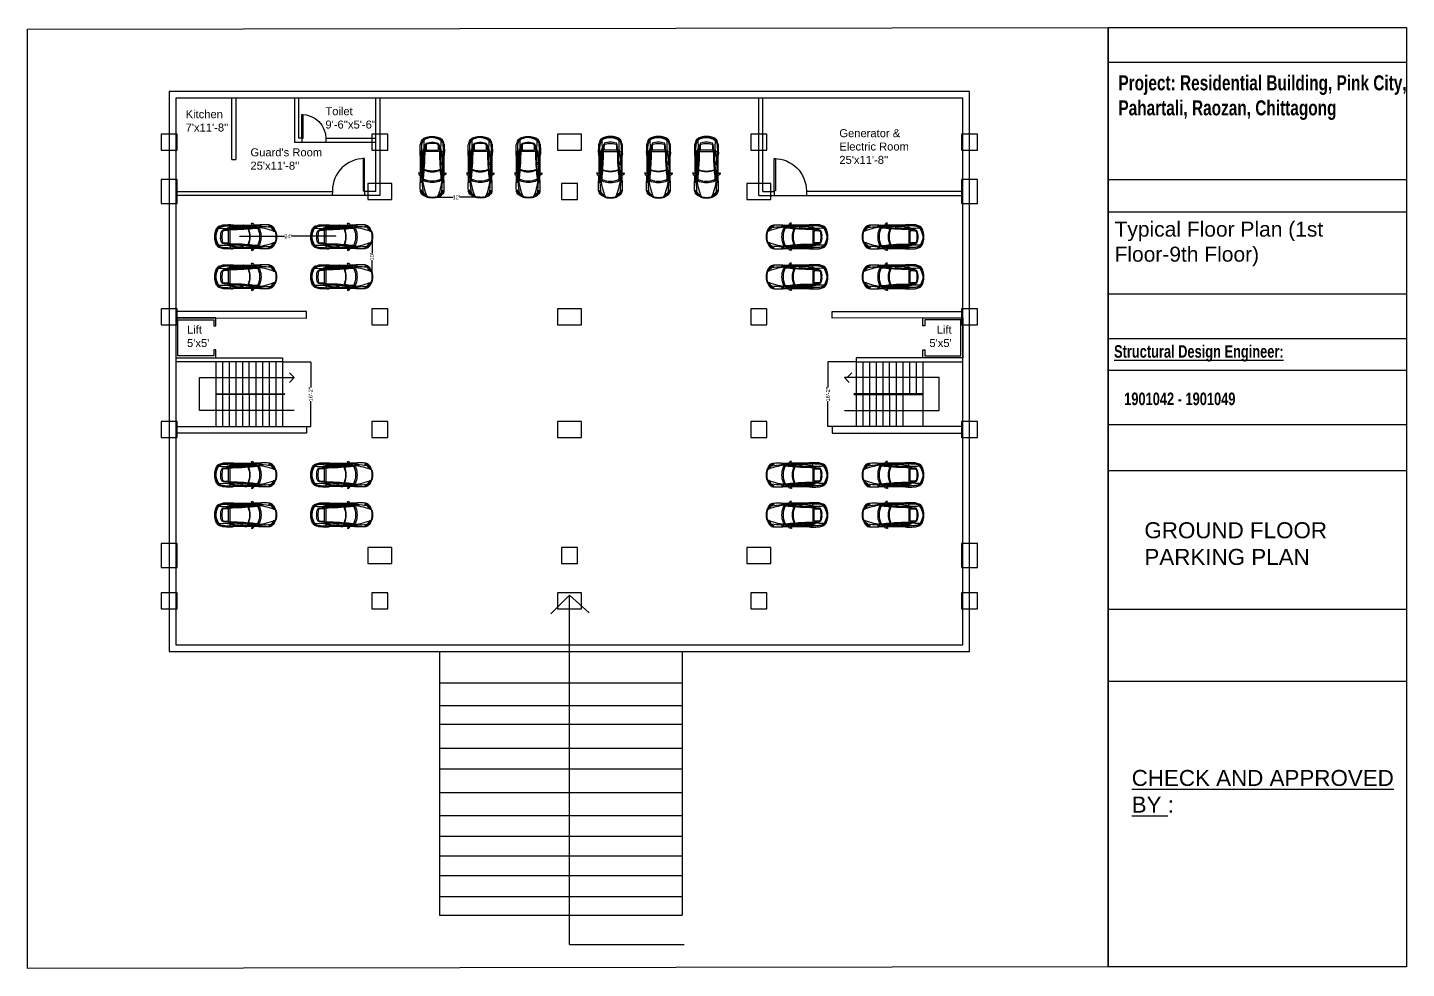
# Model space of a CAD drawing. Header units: inches. Extents: x 2674 to 28325, y -8016 to 21827.
# Drawn here: x 2686 to 6821, y 13813 to 16636 of the extents above; entities that cross this region are included whole.
import ezdxf

# ---------------------------------------------------------------- set-up
doc = ezdxf.new("R2010")
doc.units = ezdxf.units.IN
doc.header["$MEASUREMENT"] = 0
doc.layers.add('ceco.net 476 - Tesla S top view', color=7, linetype='Continuous')
doc.layers.add('Dimension column', color=7, linetype='Continuous')
doc.styles.get("Standard").update_dxf_attribs({"font": 'arial.ttf', "height": 12})
doc.dimstyles.get("Standard").update_dxf_attribs({"dimtxt": 12, "dimasz": 0.18, "dimexe": 0.18, "dimexo": 0.0625, "dimgap": 0.09, "dimtad": 0, "dimtoh": 1, "dimdec": 0, "dimzin": 0, "dimdsep": 46, "dimlunit": 3, "dimtxsty": 'Standard', "dimcen": 0.09, "dimadec": 0, "dimazin": 0, "dimtfac": 1, "dimtdec": 0, "dimtofl": 0, "dimtmove": 0, "dimatfit": 3, "dimfxl": 1, "dimtolj": 1, "dimtzin": 0, "dimarcsym": 0})

# ---------------------------------------------------------------- blocks, each defined once
blk = doc.blocks.new('car')
at = {"layer": 'ceco.net 476 - Tesla S top view'}
for points in [[(2.47, 0.05), (1.35, 0.04), (0.32, 0.04, -0.050077), (-0.44, -0.01, 0.001023), (-0.97, 0, -0.037299), (-1.21, 0.03, -0.006983), (-1.36, 0.09, 0.028405), (-1.52, 0.14, -0.000201), (-1.66, 0.18, -0.115744), (-1.8, 0.26, -0.043925), (-1.91, 0.38, -0.076664), (-2.02, 0.58, -0.01031), (-2.11, 0.85, -0.084773), (-2.2, 1.51, -0.084773), (-2.11, 2.16, -0.01031), (-2.02, 2.43, -0.076664), (-1.91, 2.63, -0.043925), (-1.8, 2.75, -0.115744), (-1.66, 2.83, -0.000201), (-1.52, 2.87, 0.028405), (-1.36, 2.92, -0.006983), (-1.21, 2.98, -0.037299), (-0.97, 3.01, 0.001023), (-0.44, 3.02, -0.050077), (0.32, 2.97), (1.35, 2.97), (2.47, 2.97)], [(-1.67, 2.83, 0.139387), (-1.91, 2.55, 0.087151), (-2.12, 1.73), (-2.13, 1.51), (-2.12, 1.28, 0.087151), (-1.91, 0.46, 0.139387), (-1.67, 0.19)], [(-1.83, 2.55, 0.043767), (-1.96, 2.23), (-1.98, 2.22, -0.12727), (-1.71, 2.76, -0.103788), (-1.62, 2.81, -0.048471), (-1.32, 2.89, 0.11897), (-1.55, 2.78, 0.00925), (-1.69, 2.67, 0.071577), (-1.77, 2.58, 0.073053), (-1.97, 2.14, 0.069234), (-2.07, 1.51, 0.069234), (-1.97, 0.88, 0.073053), (-1.77, 0.44, 0.071577), (-1.69, 0.35, 0.00925), (-1.55, 0.23, 0.11897), (-1.32, 0.13, -0.048471), (-1.62, 0.2, -0.103788), (-1.71, 0.25, -0.12727), (-1.98, 0.79), (-1.96, 0.78, 0.043767), (-1.83, 0.46)], [(-2.06, 1.66, -0.070819), (-1.78, 2.49, -0.138811), (-1.58, 2.7, -0.095084), (-1.28, 2.81, -0.041899), (-0.76, 2.86, 0.017218), (-0.34, 2.87, -0.008608), (1.33, 2.89, 0.002173), (2.49, 2.88)], [(-1.93, 2.5), (-1.87, 2.53), (-1.77, 2.58), (-1.38, 2.57, -0.007088), (-0.47, 2.53, 0.023417), (0.6, 2.53, -0.004586), (1.18, 2.54, 0.033103), (1.9, 2.61, -0.003086), (2.59, 2.71, 0.030375), (2.93, 2.78, 0.011006), (2.98, 2.79, 0.300249), (3.01, 2.82, -0.068344), (3.02, 2.87, -0.091775), (3.08, 2.96)], [(-1.69, 2.78, -0.065455), (-1.77, 2.62, 0.002013), (-1.82, 2.56, -3.161295)], [(3.35, 0.46, -0.107446), (3.23, 0.35, -0.16439), (3.16, 0.33, -0.043103), (2.37, 0.42, 0.021109), (1.93, 0.48, -0.003734), (1.44, 0.54, 0.032309), (0.91, 0.57, 0.004717), (-0.31, 0.61, -0.012521), (-0.87, 0.64, 0.006963), (-1.07, 0.65, -0.073684), (-1.18, 0.67, -0.116242), (-1.33, 0.77, -0.129346), (-1.46, 1.51, -0.129346), (-1.33, 2.24, -0.116242), (-1.18, 2.34, -0.073684), (-1.07, 2.36, 0.006963), (-0.87, 2.37, -0.012521), (-0.31, 2.4, 0.004717), (0.91, 2.44, 0.032309), (1.44, 2.47, -0.003734), (1.93, 2.53, 0.021109), (2.37, 2.6, -0.043103), (3.16, 2.68, -0.16439), (3.23, 2.66, -0.107446), (3.35, 2.55)], [(2.61, 2.82, 0.020189), (1.3, 2.83, 0.030618), (-0.22, 2.69, 0.049803), (-0.57, 2.6, 0.078375), (-0.63, 2.57, 0.34667), (-0.64, 2.54)], [(2.76, 2.77, -0.016577), (2.04, 2.65, -0.003539), (1.72, 2.61, -0.013181), (1.39, 2.58, -0.007714), (0.95, 2.56, -0.00769), (0.18, 2.54, -0.010404), (-0.49, 2.55, -0.887228), (-0.5, 2.58, -0.042222), (-0.08, 2.67, 0.002368), (0.14, 2.7, -0.018631), (0.83, 2.76, -0.008287), (1.29, 2.78, -0.016658), (2.56, 2.77)], [(-0.17, 2.66), (-0.21, 2.7, -0.053288), (-0.33, 2.85, -0.097048), (-0.34, 2.87, -0.284596), (-0.32, 2.91, -0.180477), (0, 3.01)], [(1.03, 2.56, -0.050809), (1.11, 2.78, 1.563517)], [(1.21, 2.57, -0.084778), (1.37, 2.78, 1.165989)], [(1.3, 2.78), (1.3, 2.83, -0.055596), (1.36, 2.92, 0.340618), (1.36, 2.97, 0.491849)], [(1.93, 2.53, -0.103693), (2.14, 1.51, -0.103693), (1.93, 0.48)], [(2.88, 2.77), (2.76, 2.77), (2.71, 2.76), (2.57, 2.76, -0.728593), (2.56, 2.78, 0.164934), (2.62, 2.83, 0.280594), (2.62, 2.88)], [(5.38, 2.2, 0.118147), (5.02, 2.79, 0.192601), (4.55, 2.99, 0.014804), (3.64, 3.01, 0.048794), (3.25, 2.96), (2.72, 2.97)], [(2.76, 2.92, 0.163101), (2.94, 2.78, 0.052369)], [(2.94, 2.78), (3.28, 2.71), (3.77, 2.63, -0.036266), (4.87, 2.35, -0.029139), (5.2, 2.22, -0.04266), (5.38, 2.11, -3.166494)], [(3.27, 2.94, 0.074556), (3.48, 2.94, 0.71989), (3.48, 2.95, 0.113909), (3.44, 2.96, 0.028597), (3.37, 2.96, 0.029934), (3.27, 2.95, 0.559957), (3.27, 2.94, 3.832623)], [(4.84, 2.66, 0.026455), (3.58, 2.77, 0.10207), (3.34, 2.74, 0.16358), (3.28, 2.71, 0.368248), (3.28, 2.67, -0.019787), (3.31, 2.63, -0.039608), (3.42, 2.38, -0.092999), (3.58, 1.51, -0.092999), (3.42, 0.64, -0.039608), (3.31, 0.39, -0.019787), (3.28, 0.34, 0.368248), (3.28, 0.3, 0.16358), (3.34, 0.27, 0.10207), (3.58, 0.24, 0.026455), (4.84, 0.35)], [(5.34, 2.14, -0.049502), (5.05, 2.41, 0.00154), (4.86, 2.64, -0.004097), (4.77, 2.74, 0.143002), (4.76, 2.75), (4.54, 2.86, -0.938962), (4.55, 2.88)], [(4.55, 2.88, -0.062741), (4.78, 2.85, -0.086916), (4.9, 2.79, -0.055058), (5.02, 2.68, 0.056818), (5.05, 2.66, -0.215236), (5.06, 2.65, 0.019989), (5.06, 2.62, 0.108877), (5.07, 2.6, -0.017327), (5.2, 2.41, -0.037288), (5.27, 2.28, -0.087098), (5.29, 2.18, -1.066752)], [(5.28, 2.24, -0.118186), (5.12, 2.38, 0.00804), (4.99, 2.54, 0.026037), (4.87, 2.68, 0.031837), (4.76, 2.78, -0.810203), (4.77, 2.79, 0.011391), (4.84, 2.78, -0.066219), (4.92, 2.75, -0.072639), (4.99, 2.7, -0.038841), (5.04, 2.65, -0.226044), (5.04, 2.64, 0.112945), (5.04, 2.61, 0.061617), (5.05, 2.58, 0.031184), (5.12, 2.46, 0.013066), (5.22, 2.31, -0.145097), (5.23, 2.29, 0.129635), (5.24, 2.27, -1.851828)], [(5.04, 2.61, 0.104767), (4.85, 2.78, 7.009896)], [(4.86, 2.91, -0.11549), (5.25, 2.43, -0.009174), (5.35, 2.23, -0.078215), (5.38, 2.11, -0.059767), (5.45, 1.51, -0.059767), (5.38, 0.9, -0.078215), (5.35, 0.78, -0.009174), (5.25, 0.58, -0.11549), (4.86, 0.11)], [(5.38, 2.2, -0.091199), (5.5, 1.79), (5.51, 1.51), (5.5, 1.22, -0.091199), (5.38, 0.81)], [(5.38, 2.11, -0.038027), (5.43, 1.51, -0.038027), (5.38, 0.9)], [(-2.06, 1.35, 0.070819), (-1.78, 0.52, 0.138811), (-1.58, 0.31, 0.095084), (-1.28, 0.2, 0.041899), (-0.76, 0.15, -0.017218), (-0.34, 0.14, 0.008608), (1.33, 0.13, -0.002173), (2.49, 0.13)], [(-1.93, 0.51), (-1.87, 0.48), (-1.77, 0.44), (-1.38, 0.44, 0.007088), (-0.47, 0.48, -0.023417), (0.6, 0.49, 0.004586), (1.18, 0.47, -0.033103), (1.9, 0.41, 0.003086), (2.59, 0.3, -0.030375), (2.93, 0.23, -0.011006), (2.98, 0.22, -0.300249), (3.01, 0.19, 0.068344), (3.02, 0.15, 0.091775), (3.08, 0.05)], [(-1.69, 0.23, 0.065455), (-1.77, 0.39, -0.002013), (-1.82, 0.46, 3.161295)], [(2.61, 0.2, -0.020189), (1.3, 0.18, -0.030618), (-0.22, 0.32, -0.049803), (-0.57, 0.41, -0.078375), (-0.63, 0.44, -0.34667), (-0.64, 0.47)], [(2.76, 0.25, 0.016577), (2.04, 0.36, 0.003539), (1.72, 0.4, 0.013181), (1.39, 0.43, 0.007714), (0.95, 0.46, 0.00769), (0.18, 0.47, 0.010404), (-0.49, 0.46, 0.887228), (-0.5, 0.43, 0.042222), (-0.08, 0.34, -0.002368), (0.14, 0.31, 0.018631), (0.83, 0.25, 0.008287), (1.29, 0.23, 0.016658), (2.56, 0.24)], [(-0.17, 0.35), (-0.21, 0.32, 0.053288), (-0.33, 0.17, 0.097048), (-0.34, 0.14, 0.284596), (-0.32, 0.1, 0.180477), (0, 0)], [(1.03, 0.45, 0.050809), (1.11, 0.24, -1.563517)], [(1.21, 0.44, 0.084778), (1.37, 0.23, -1.165989)], [(1.3, 0.23), (1.3, 0.18, 0.055596), (1.36, 0.09, -0.340618), (1.36, 0.04, -0.491849)], [(2.88, 0.25), (2.76, 0.25), (2.71, 0.25), (2.57, 0.25, 0.728593), (2.56, 0.23, -0.164934), (2.62, 0.18, -0.280594), (2.62, 0.13)], [(5.38, 0.81, -0.118147), (5.02, 0.22, -0.192601), (4.55, 0.02, -0.014804), (3.64, 0.01, -0.048794), (3.25, 0.05), (2.72, 0.05)], [(2.76, 0.09, -0.163101), (2.94, 0.23, -0.052369)], [(2.94, 0.23), (3.28, 0.3), (3.77, 0.38, 0.036266), (4.87, 0.67, 0.029139), (5.2, 0.8, 0.04266), (5.38, 0.9, 3.166494)], [(3.27, 0.07, -0.074556), (3.48, 0.07, -0.71989), (3.48, 0.06, -0.113909), (3.44, 0.05, -0.028597), (3.37, 0.05, -0.029934), (3.27, 0.07, -0.559957), (3.27, 0.07, -3.832623)], [(5.34, 0.87, 0.049502), (5.05, 0.6, -0.00154), (4.86, 0.37, 0.004097), (4.77, 0.27, -0.143002), (4.76, 0.26), (4.54, 0.15, 0.938962), (4.55, 0.13)], [(4.55, 0.13, 0.062741), (4.78, 0.17, 0.086916), (4.9, 0.22, 0.055058), (5.02, 0.33, -0.056818), (5.05, 0.36, 0.215236), (5.06, 0.36, -0.019989), (5.06, 0.39, -0.108877), (5.07, 0.41, 0.017327), (5.2, 0.6, 0.037288), (5.27, 0.73, 0.087098), (5.29, 0.84, 1.066752)], [(5.28, 0.77, 0.118186), (5.12, 0.64, -0.00804), (4.99, 0.47, -0.026037), (4.87, 0.33, -0.031837), (4.76, 0.23, 0.810203), (4.77, 0.22, -0.011391), (4.84, 0.23, 0.066219), (4.92, 0.26, 0.072639), (4.99, 0.31, 0.038841), (5.04, 0.37, 0.226044), (5.04, 0.38, -0.112945), (5.04, 0.41, -0.061617), (5.05, 0.43, -0.031184), (5.12, 0.55, -0.013066), (5.22, 0.7, 0.145097), (5.23, 0.73, -0.129635), (5.24, 0.75, 1.851828)], [(5.04, 0.4, -0.104767), (4.85, 0.24, -7.009896)]]:
    blk.add_lwpolyline(points, format="xyb", dxfattribs=at)
for points in [[(-1.74, 2.72), (-1.74, 2.67)], [(-0.31, 2.4), (-0.31, 1.51), (-0.31, 0.61)], [(-0.01, 2.68), (0.14, 2.54)], [(0.03, 2.68), (0.18, 2.54)], [(3.62, 2.84), (2.8, 2.87)], [(-1.74, 0.29), (-1.74, 0.34)], [(-0.01, 0.33), (0.14, 0.47)], [(0.03, 0.33), (0.18, 0.47)], [(3.62, 0.17), (2.8, 0.14)]]:
    blk.add_lwpolyline(points, dxfattribs=at)
for points in [[(-0.48, 1.51, -0.009743), (-0.47, 2.19, 0.165648), (-0.49, 2.24, 0.239354), (-0.55, 2.27, 0.009258), (-1.06, 2.27, 0.090852), (-1.15, 2.25, 0.232319), (-1.23, 2.17, 0.07243), (-1.31, 1.51, 0.07243), (-1.23, 0.84, 0.232319), (-1.15, 0.76, 0.090852), (-1.06, 0.74, 0.009258), (-0.55, 0.74, 0.239354), (-0.49, 0.78, 0.165648), (-0.47, 0.83, -0.009743)], [(0.26, 2.92), (-0.08, 2.94, 0.19949), (-0.13, 2.91, 0.32019), (-0.13, 2.91, 0.26669), (-0.12, 2.91, 0.025465), (0.23, 2.89, 0.246311), (0.26, 2.9, 0.46736)], [(1.81, 2.95, -0.683665), (1.82, 2.94, -0.07495), (1.77, 2.91), (1.53, 2.91), (1.51, 2.91, -0.480005), (1.51, 2.92, -0.232373), (1.57, 2.94)], [(3.18, 2.54, -0.11656), (3.4, 1.51, -0.11656), (3.18, 0.48, -0.251187), (3.02, 0.41, -0.017736), (2.03, 0.53, 0.107405), (2.22, 1.51, 0.107405), (2.03, 2.48, -0.017736), (3.02, 2.6, -0.251187)], [(2.5, 2.89), (2.37, 3.19, -0.661998), (2.39, 3.2), (2.51, 3.19, -0.112065), (2.56, 3.16), (2.75, 2.93, -0.678812), (2.73, 2.88), (2.53, 2.88, -0.272993)], [(0.26, 0.09), (-0.08, 0.08, -0.19949), (-0.13, 0.1, -0.32019), (-0.13, 0.1, -0.26669), (-0.12, 0.11, -0.025465), (0.23, 0.12, -0.246311), (0.26, 0.11, -0.46736)], [(1.81, 0.07, 0.683665), (1.82, 0.08, 0.07495), (1.77, 0.1), (1.53, 0.11), (1.51, 0.1, 0.480005), (1.51, 0.09, 0.232373), (1.57, 0.07)], [(2.5, 0.12), (2.37, -0.17, 0.661998), (2.39, -0.19), (2.51, -0.17, 0.112065), (2.56, -0.15), (2.75, 0.08, 0.678812), (2.73, 0.13), (2.53, 0.13, 0.272993)]]:
    blk.add_lwpolyline(points, format="xyb", close=True, dxfattribs=at)
blk = doc.blocks.new('*U4')
for p, q in [((0, 0), (0, -6)), ((-40, 0), (-40, -6))]:
    blk.add_line(p, q)
blk.add_lwpolyline([(0, 0), (0, 40), (-1.75, 40), (-1.75, 0)], close=True)
blk.add_arc((0, 0), 40, 90, 180)
blk = doc.blocks.new('*U3')
for p, q in [((0, 0), (0, 6)), ((40, 0), (40, 6))]:
    blk.add_line(p, q)
blk.add_lwpolyline([(0, 0), (0, -40), (1.75, -40), (1.75, 0)], close=True)
blk.add_arc((0, 0), 40, 270, 0)
blk = doc.blocks.new('*D337')
at = {"color": 0, "lineweight": -2, "transparency": 16777216}
for p, q in [((3450.6, 15632.5), (3535.3, 15632.5)), ((3535.1, 15632.3), (3535.1, 15555.6)), ((3535.1, 15438.7), (3535.1, 15515.4)), ((3450.6, 15438.5), (3535.3, 15438.5))]:
    blk.add_line(p, q, dxfattribs=at)
at = {"color": 0, "transparency": 16777216}
for points in [[(3535, 15632.3), (3535.1, 15632.3), (3535.1, 15632.5)], [(3535, 15438.7), (3535.1, 15438.7), (3535.1, 15438.5)]]:
    blk.add_solid(points, dxfattribs=at)
at = {"layer": 'Defpoints', "color": 0, "transparency": 16777216}
for p in [(3450.6, 15632.5), (3535.1, 15632.5), (3450.6, 15438.5)]:
    blk.add_point(p, dxfattribs=at)
at = {"color": 0, "transparency": 16777216, "insert": (3535.1, 15535.5), "char_height": 12, "attachment_point": 5, "rotation": 90}
blk.add_mtext('\\A1;16\'-2"', dxfattribs=at)
blk = doc.blocks.new('*D338')
at = {"color": 0, "lineweight": -2, "transparency": 16777216}
for p, q in [((5170.5, 15632.5), (5085.9, 15632.5)), ((5086.1, 15632.3), (5086.1, 15555.6)), ((5086.1, 15438.7), (5086.1, 15515.4)), ((5170.5, 15438.5), (5085.9, 15438.5))]:
    blk.add_line(p, q, dxfattribs=at)
at = {"color": 0, "transparency": 16777216}
for points in [[(5086, 15632.3), (5086.1, 15632.3), (5086.1, 15632.5)], [(5086, 15438.7), (5086.1, 15438.7), (5086.1, 15438.5)]]:
    blk.add_solid(points, dxfattribs=at)
at = {"layer": 'Defpoints', "color": 0, "transparency": 16777216}
for p in [(5086.1, 15632.5), (5170.6, 15632.5), (5170.6, 15438.5)]:
    blk.add_point(p, dxfattribs=at)
at = {"color": 0, "transparency": 16777216, "insert": (5086.1, 15535.5), "char_height": 12, "attachment_point": 5, "rotation": 90}
blk.add_mtext('\\A1;16\'-2"', dxfattribs=at)
blk = doc.blocks.new('*U329')
at = {"layer": 'ceco.net 476 - Tesla S top view', "xscale": 24, "yscale": 24, "zscale": 24, "rotation": 270}
blk.add_blockref('car', (-36.2, 39.6), dxfattribs=at)
blk = doc.blocks.new('*U330')
at = {"color": 0, "linetype": 'ByBlock', "lineweight": -2, "transparency": 16777216}
for p in [(0, 0), (144, 0), (288, 0)]:
    blk.add_blockref('*U329', p, dxfattribs=at)
blk = doc.blocks.new('*U331')
at = {"layer": 'ceco.net 476 - Tesla S top view', "xscale": 24, "yscale": 24, "zscale": 24}
blk.add_blockref('car', (-39.6, -36.2), dxfattribs=at)
blk = doc.blocks.new('*U332')
at = {"color": 0, "linetype": 'ByBlock', "lineweight": -2, "transparency": 16777216}
for p in [(0, 0), (288, 0), (0, -120), (288, -120)]:
    blk.add_blockref('*U331', p, dxfattribs=at)
blk = doc.blocks.new('*U333')
at = {"layer": 'ceco.net 476 - Tesla S top view', "xscale": 24, "yscale": 24, "zscale": 24, "rotation": 270}
blk.add_blockref('car', (-36.2, 39.6), dxfattribs=at)
blk = doc.blocks.new('*U334')
at = {"color": 0, "linetype": 'ByBlock', "lineweight": -2, "transparency": 16777216}
for p in [(0, 0), (144, 0), (288, 0)]:
    blk.add_blockref('*U333', p, dxfattribs=at)
blk = doc.blocks.new('*U335')
at = {"layer": 'ceco.net 476 - Tesla S top view', "xscale": 24, "yscale": 24, "zscale": 24}
blk.add_blockref('car', (-39.6, -36.2), dxfattribs=at)
blk = doc.blocks.new('*U336')
at = {"color": 0, "linetype": 'ByBlock', "lineweight": -2, "transparency": 16777216}
for p in [(0, 0), (288, 0), (0, -120), (288, -120)]:
    blk.add_blockref('*U335', p, dxfattribs=at)
blk = doc.blocks.new('*U325')
at = {"layer": 'ceco.net 476 - Tesla S top view', "xscale": 24, "yscale": 24, "zscale": 24}
blk.add_blockref('car', (-39.6, -36.2), dxfattribs=at)
blk = doc.blocks.new('*U326')
at = {"color": 0, "linetype": 'ByBlock', "lineweight": -2, "transparency": 16777216}
for p in [(0, 0), (288, 0), (0, -120), (288, -120)]:
    blk.add_blockref('*U325', p, dxfattribs=at)
blk = doc.blocks.new('*U327')
at = {"layer": 'ceco.net 476 - Tesla S top view', "xscale": 24, "yscale": 24, "zscale": 24}
blk.add_blockref('car', (-39.6, -36.2), dxfattribs=at)
blk = doc.blocks.new('*U328')
at = {"color": 0, "linetype": 'ByBlock', "lineweight": -2, "transparency": 16777216}
for p in [(0, 0), (288, 0), (0, -120), (288, -120)]:
    blk.add_blockref('*U327', p, dxfattribs=at)
blk = doc.blocks.new('*D339')
at = {"color": 0, "lineweight": -2, "transparency": 16777216}
for p, q in [((3899.4, 16126.2), (3899.4, 16126.7)), ((3899.6, 16126.5), (3961.7, 16126.5)), ((4043.2, 16126.5), (3981.1, 16126.5)), ((4043.4, 16125.6), (4043.4, 16126.7))]:
    blk.add_line(p, q, dxfattribs=at)
at = {"color": 0, "transparency": 16777216}
for points in [[(3899.6, 16126.5), (3899.6, 16126.4), (3899.4, 16126.5)], [(4043.2, 16126.5), (4043.2, 16126.4), (4043.4, 16126.5)]]:
    blk.add_solid(points, dxfattribs=at)
at = {"layer": 'Defpoints', "color": 0, "transparency": 16777216}
for p in [(3899.4, 16126.2), (4043.4, 16126.5), (4043.4, 16125.6)]:
    blk.add_point(p, dxfattribs=at)
at = {"color": 0, "transparency": 16777216, "insert": (3971.4, 16126.5), "char_height": 12, "attachment_point": 5}
blk.add_mtext("\\A1;12'", dxfattribs=at)
blk = doc.blocks.new('*D340')
at = {"color": 0, "lineweight": -2, "transparency": 16777216}
for p, q in [((3322.5, 16009), (3322.5, 16009.8)), ((3322.7, 16009.6), (3456.1, 16009.6)), ((3610.3, 16009.6), (3476.9, 16009.6)), ((3610.5, 16009), (3610.5, 16009.8))]:
    blk.add_line(p, q, dxfattribs=at)
at = {"color": 0, "transparency": 16777216}
for points in [[(3322.7, 16009.7), (3322.7, 16009.6), (3322.5, 16009.6)], [(3610.3, 16009.7), (3610.3, 16009.6), (3610.5, 16009.6)]]:
    blk.add_solid(points, dxfattribs=at)
at = {"layer": 'Defpoints', "color": 0, "transparency": 16777216}
for p in [(3322.5, 16009.6), (3322.5, 16008.9), (3610.5, 16008.9)]:
    blk.add_point(p, dxfattribs=at)
at = {"color": 0, "transparency": 16777216, "insert": (3466.5, 16009.6), "char_height": 12, "attachment_point": 5}
blk.add_mtext("\\A1;24'", dxfattribs=at)
blk = doc.blocks.new('*D341')
at = {"color": 0, "lineweight": -2, "transparency": 16777216}
for p, q in [((3720, 16008), (3718.7, 16008)), ((3718.9, 16007.9), (3718.9, 15957.7)), ((3718.9, 15888.2), (3718.9, 15938.3)), ((3720, 15888), (3718.7, 15888))]:
    blk.add_line(p, q, dxfattribs=at)
at = {"color": 0, "transparency": 16777216}
for points in [[(3718.9, 16007.9), (3719, 16007.9), (3718.9, 16008)], [(3718.9, 15888.2), (3719, 15888.2), (3718.9, 15888)]]:
    blk.add_solid(points, dxfattribs=at)
at = {"layer": 'Defpoints', "color": 0, "transparency": 16777216}
for p in [(3720.1, 16008), (3718.9, 15888), (3720.1, 15888)]:
    blk.add_point(p, dxfattribs=at)
at = {"color": 0, "transparency": 16777216, "insert": (3718.9, 15948), "char_height": 12, "attachment_point": 5, "rotation": 90}
blk.add_mtext("\\A1;10'", dxfattribs=at)

msp = doc.modelspace()

# ---------------------------------------------------------------- linework, layer by layer
for p, q in [((5926.19, 16531.74), (6821.05, 16531.74)), ((3298.7, 16239.8), (3298.7, 16423.57)), ((3310.7, 16423.57), (3310.7, 16239.8)), ((3486.58, 16424.08), (3486.58, 16291.57)), ((3498.58, 16424.08), (3498.58, 16303.61)), ((3730.58, 16143.57), (3730.58, 16423.57)), ((3742.58, 16423.57), (3742.58, 16131.57)), ((3742.58, 16423.57), (3742.58, 16131.57)), ((4878.58, 16131.57), (4878.58, 16423.57)), ((4890.58, 16143.57), (4890.58, 16423.57)), ((3507.9, 16303.61), (3498.58, 16303.61)), ((3580.32, 16303.61), (3730.58, 16303.61)), ((3486.58, 16291.57), (3730.58, 16291.57)), ((3298.7, 16239.8), (3310.7, 16239.8)), ((5926.19, 16180.25), (6821.05, 16180.25)), ((3130.58, 16143.57), (3599.73, 16143.57)), ((3730.58, 16143.57), (3696.3, 16143.57)), ((4878.58, 16131.57), (5262.58, 16131.57)), ((4890.58, 16143.57), (4924.85, 16143.57)), ((5490.58, 16143.57), (5021.43, 16143.57)), ((5262.58, 16131.57), (5490.58, 16132.04)), ((5926.19, 16083.16), (6821.05, 16083.16)), ((5926.19, 15836.81), (6821.05, 15836.81)), ((3522.58, 15784.36), (3130.58, 15784.36)), ((3130.58, 15764.43), (3522.58, 15764.36)), ((3522.58, 15764.36), (3522.58, 15784.36)), ((5098.58, 15764.36), (5098.58, 15784.36)), ((5098.58, 15784.36), (5490.58, 15784.36)), ((5490.58, 15764.43), (5098.58, 15764.36)), ((5926.19, 15703.26), (6821.05, 15703.26)), ((3130.58, 15644.49), (3450.58, 15644.49)), ((3450.58, 15632.5), (3130.58, 15632.5)), ((3250.58, 15632.5), (3250.58, 15438.5)), ((3270.58, 15632.5), (3270.58, 15536.5)), ((3290.58, 15632.5), (3290.58, 15536.5)), ((3310.58, 15632.5), (3310.58, 15536.5)), ((3330.58, 15632.5), (3330.58, 15536.5)), ((3350.58, 15536.5), (3350.58, 15632.5)), ((3370.58, 15632.5), (3370.58, 15536.5)), ((3390.58, 15632.5), (3390.58, 15536.5)), ((3410.58, 15632.5), (3410.58, 15536.5)), ((3430.58, 15632.5), (3430.58, 15536.5)), ((3450.58, 15644.49), (3450.58, 15632.5)), ((3450.58, 15632.5), (3450.58, 15536.5)), ((3450.58, 15632.5), (3450.58, 15438.5)), ((5490.58, 15644.49), (5170.58, 15644.49)), ((5170.58, 15644.49), (5170.58, 15632.5)), ((5170.58, 15632.5), (5170.58, 15536.5)), ((5170.58, 15632.5), (5490.58, 15632.5)), ((5170.58, 15632.5), (5170.58, 15438.5)), ((5190.58, 15632.5), (5190.58, 15536.5)), ((5210.58, 15632.5), (5210.58, 15536.5)), ((5230.58, 15632.5), (5230.58, 15536.5)), ((5250.58, 15632.5), (5250.58, 15536.5)), ((5270.58, 15536.5), (5270.58, 15632.5)), ((5290.58, 15632.5), (5290.58, 15536.5)), ((5310.58, 15632.5), (5310.58, 15536.5)), ((5330.58, 15632.5), (5330.58, 15536.5)), ((5350.58, 15632.5), (5350.58, 15536.5)), ((5370.58, 15632.5), (5370.58, 15438.5)), ((3485.59, 15585.95), (3471.33, 15600.18)), ((5143.66, 15585.95), (5157.92, 15600.18)), ((5926.19, 15608.19), (6821.05, 15608.19)), ((3201.34, 15486.5), (3201.34, 15585.95)), ((3201.34, 15585.95), (3485.59, 15585.95)), ((3471.33, 15570.99), (3485.59, 15585.95)), ((5419.81, 15585.95), (5135.57, 15585.95)), ((5149.83, 15570.99), (5135.57, 15585.95)), ((5419.81, 15486.5), (5419.81, 15585.95)), ((3270.58, 15534.5), (3270.58, 15438.5)), ((3290.58, 15534.5), (3290.58, 15438.5)), ((3310.58, 15534.5), (3310.58, 15438.5)), ((3330.58, 15534.5), (3330.58, 15438.5)), ((3350.58, 15534.5), (3350.58, 15438.5)), ((3370.43, 15534.5), (3370.58, 15438.5)), ((3390.58, 15534.5), (3390.58, 15438.5)), ((3410.58, 15534.5), (3410.58, 15438.5)), ((3430.58, 15534.5), (3430.58, 15438.5)), ((3450.58, 15534.5), (3450.58, 15438.5)), ((5170.58, 15534.5), (5170.58, 15438.5)), ((5190.58, 15534.5), (5190.58, 15438.5)), ((5210.58, 15534.5), (5210.58, 15438.5)), ((5230.58, 15534.5), (5230.58, 15438.5)), ((5250.73, 15534.5), (5250.58, 15438.5)), ((5270.58, 15534.5), (5270.58, 15438.5)), ((5290.58, 15534.5), (5290.58, 15438.5)), ((5310.58, 15534.5), (5310.58, 15438.5)), ((3485.59, 15486.5), (3201.34, 15486.5)), ((3290.58, 15492.67), (3290.58, 15492.65)), ((3410.58, 15492.67), (3410.58, 15492.66)), ((5135.57, 15486.5), (5419.81, 15486.5)), ((5210.58, 15492.67), (5210.58, 15492.66)), ((3130.58, 15438.5), (3522.58, 15438.5)), ((3522.58, 15438.5), (3522.58, 15418.5)), ((5490.58, 15438.5), (5098.58, 15438.5)), ((5098.58, 15438.5), (5098.58, 15418.5)), ((5926.19, 15445), (6821.05, 15445)), ((3522.58, 15418.5), (3130.58, 15418.5)), ((5098.58, 15418.5), (5490.58, 15418.5)), ((5926.19, 15307.37), (6821.05, 15307.37)), ((5926.19, 14891.45), (6821.05, 14891.45)), ((5926.19, 14675.27), (6821.05, 14675.27)), ((4310.58, 13885.6), (4654.84, 13885.6))]:
    msp.add_line(p, q)
for points in [[(5926.19, 13818.58), (2685.71, 13813.36), (2685.71, 16630.32), (5926.19, 16635.54)], [(5926.19, 16635.54), (6821.05, 16635.54), (6821.05, 13818.58), (5926.19, 13818.58)], [(3110.58, 14763.57), (5510.58, 14763.57), (5510.58, 16443.57), (3110.58, 16443.57)], [(3130.58, 14783.57), (5490.58, 14783.57), (5490.58, 16423.57), (3130.58, 16423.57)], [(3086.58, 16267.57), (3134.58, 16267.57), (3134.58, 16315.57), (3086.58, 16315.57)], [(3718.58, 16267.57), (3766.58, 16267.57), (3766.58, 16315.57), (3718.58, 16315.57)], [(4274.58, 16315.57), (4274.58, 16267.57), (4346.58, 16267.57), (4346.58, 16315.57)], [(4274.58, 16315.57), (4274.58, 16267.57), (4346.58, 16267.57), (4346.58, 16315.57)], [(4854.58, 16267.57), (4902.58, 16267.57), (4902.58, 16315.57), (4854.58, 16315.57)], [(5486.58, 16267.57), (5534.58, 16267.57), (5534.58, 16315.57), (5486.58, 16315.57)], [(3086.58, 16107.57), (3134.58, 16107.57), (3134.58, 16179.57), (3086.58, 16179.57)], [(5486.58, 16107.57), (5534.58, 16107.57), (5534.58, 16179.57), (5486.58, 16179.57)], [(3706.58, 16167.57), (3706.58, 16119.57), (3778.58, 16119.57), (3778.58, 16167.57)], [(4286.58, 16119.57), (4334.58, 16119.57), (4334.58, 16167.57), (4286.58, 16167.57)], [(4842.58, 16167.57), (4842.58, 16119.57), (4914.58, 16119.57), (4914.58, 16167.57)], [(3086.58, 15743.57), (3134.58, 15743.57), (3134.58, 15791.57), (3086.58, 15791.57)], [(3250.58, 15740.43), (3250.58, 15764.43), (3130.58, 15764.43), (3130.58, 15644.43), (3250.58, 15644.43), (3250.58, 15668.43), (3244.58, 15668.43), (3244.58, 15650.43), (3136.58, 15650.43), (3136.58, 15758.43), (3244.58, 15758.43), (3244.58, 15740.43)], [(3718.58, 15743.57), (3766.58, 15743.57), (3766.58, 15791.57), (3718.58, 15791.57)], [(4274.58, 15791.57), (4274.58, 15743.57), (4346.58, 15743.57), (4346.58, 15791.57)], [(4854.58, 15743.57), (4902.58, 15743.57), (4902.58, 15791.57), (4854.58, 15791.57)], [(5370.58, 15740.43), (5370.58, 15764.43), (5490.58, 15764.43), (5490.58, 15644.43), (5370.58, 15644.43), (5370.58, 15668.43), (5376.58, 15668.43), (5376.58, 15650.43), (5484.58, 15650.43), (5484.58, 15758.43), (5376.58, 15758.43), (5376.58, 15740.43)], [(5486.58, 15743.57), (5534.58, 15743.57), (5534.58, 15791.57), (5486.58, 15791.57)], [(3086.58, 15405.57), (3134.58, 15405.57), (3134.58, 15453.57), (3086.58, 15453.57)], [(3718.58, 15405.57), (3766.58, 15405.57), (3766.58, 15453.57), (3718.58, 15453.57)], [(4274.58, 15453.57), (4274.58, 15405.57), (4346.58, 15405.57), (4346.58, 15453.57)], [(4854.58, 15405.57), (4902.58, 15405.57), (4902.58, 15453.57), (4854.58, 15453.57)], [(5486.58, 15405.57), (5534.58, 15405.57), (5534.58, 15453.57), (5486.58, 15453.57)], [(3086.58, 15015.57), (3134.58, 15015.57), (3134.58, 15087.57), (3086.58, 15087.57)], [(3706.58, 15075.57), (3706.58, 15027.57), (3778.58, 15027.57), (3778.58, 15075.57)], [(4286.58, 15027.57), (4334.58, 15027.57), (4334.58, 15075.57), (4286.58, 15075.57)], [(4842.58, 15075.57), (4842.58, 15027.57), (4914.58, 15027.57), (4914.58, 15075.57)], [(5486.58, 15015.57), (5534.58, 15015.57), (5534.58, 15087.57), (5486.58, 15087.57)], [(3086.58, 14891.57), (3134.58, 14891.57), (3134.58, 14939.57), (3086.58, 14939.57)], [(3718.58, 14891.57), (3766.58, 14891.57), (3766.58, 14939.57), (3718.58, 14939.57)], [(4274.58, 14939.57), (4274.58, 14891.57), (4346.58, 14891.57), (4346.58, 14939.57)], [(4854.58, 14891.57), (4902.58, 14891.57), (4902.58, 14939.57), (4854.58, 14939.57)], [(5486.58, 14891.57), (5534.58, 14891.57), (5534.58, 14939.57), (5486.58, 14939.57)]]:
    msp.add_lwpolyline(points, close=True)
msp.add_lwpolyline([(3742.58, 16131.57), (3358.58, 16131.57), (3130.58, 16132.04)])
for points in [[(3250.58, 15536.5), (3319.25, 15536.5), (3387.93, 15536.5), (3456.6, 15536.5), (3457.27, 15536.5), (3457.14, 15534.5), (3456.47, 15534.5), (3387.84, 15534.5), (3319.21, 15534.5), (3250.58, 15534.5)], [(5370.58, 15536.5), (5301.9, 15536.5), (5233.22, 15536.5), (5164.55, 15536.5), (5163.88, 15536.5), (5164.01, 15534.5), (5164.68, 15534.5), (5233.31, 15534.5), (5301.95, 15534.5), (5370.58, 15534.5)]]:
    msp.add_open_spline(points, degree=3, knots=[0, 0, 0, 0, 1, 1, 1, 2.0022504, 2.0022504, 2.0022504, 3.0022504, 3.0022504, 3.0022504, 3.0022504])
at = {"layer": 'Dimension column'}
for p, q in [((4254.64, 14876.98), (4310.58, 14932.98)), ((4310.58, 13885.6), (4310.58, 14932.98)), ((4369.62, 14880.09), (4310.58, 14932.98)), ((3921.31, 14763.57), (3921.31, 13973.54)), ((4649.31, 14763.57), (4649.31, 14203.7)), ((3921.31, 14670.48), (4649.31, 14670.48)), ((3921.31, 14602.03), (4649.31, 14602.03)), ((3921.31, 14546.02), (4649.31, 14546.02)), ((3921.31, 14474.46), (4649.31, 14474.46)), ((3921.31, 14412.24), (4649.31, 14412.24)), ((3921.31, 14340.68), (4649.31, 14340.68)), ((3921.31, 14272.23), (4649.31, 14272.23)), ((3921.31, 14210), (4649.31, 14210)), ((4649.31, 14203.7), (4649.31, 13973.54)), ((3921.31, 14150.88), (4649.31, 14150.88)), ((3921.31, 14091.77), (4649.31, 14091.77)), ((3921.31, 14029.54), (4649.31, 14029.54)), ((3921.31, 13973.54), (4649.31, 13973.54))]:
    msp.add_line(p, q, dxfattribs=at)

# ---------------------------------------------------------------- block references
at = {"xscale": -1.81075486660045, "yscale": 1.81075486660045, "zscale": 1.81075486660045}
msp.add_blockref('*U4', (3507.9, 16302.43), dxfattribs=at)
for name, p in [('*U330', (3899.4, 16216.8)), ('*U332', (3339.55, 16008.04)), ('*U326', (3339.55, 15293.76))]:
    msp.add_blockref(name, p)
at = {"extrusion": (0, 0, -1), "zscale": -1}
for name, p in [('*U334', (-4721.76, 16216.8)), ('*U336', (-5281.61, 16008.04)), ('*U328', (-5281.61, 15293.76))]:
    msp.add_blockref(name, p, dxfattribs=at)
at = {"yscale": 2.414339822133933, "zscale": 2.414339822133933}
for p, xscale, rotation in [((3696.3, 16146.05), 2.414339822133933, 179.9178898841771), ((4924.85, 16146.05), -2.414339822133933, 180.082110115823)]:
    msp.add_blockref('*U3', p, dxfattribs=dict(at, xscale=xscale, rotation=rotation))
at = {"layer": 'ceco.net 476 - Tesla S top view', "xscale": 24, "yscale": 24, "zscale": 24, "rotation": 270}
msp.add_blockref('car', (3863.25, 16256.41), dxfattribs=at)
at = {"layer": 'ceco.net 476 - Tesla S top view', "xscale": 24, "yscale": 24, "zscale": 24}
msp.add_blockref('car', (3299.93, 15971.88), dxfattribs=at)

# ---------------------------------------------------------------- texts
at = {"attachment_point": 1}
for s, insert, char_height, width in [('{\\fSwis721 LtCn BT|b1|i0|c0|p34;Project: Residential Building, Pink City, Pahartali, Raozan, Chittagong}', (5957.27, 16492.31), 45.03114, 1000.1158), ('Typical Floor Plan (1st Floor-9th Floor)', (5945.74, 16053.45), 45.0311, 840.6448), ('{\\fSwis721 LtCn BT|b1|i0|c0|p34;\\LStructural Design Engineer:}', (5944.16, 15682.84), 37.5259, 485.5762), ('{\\fSwis721 LtCn BT|b1|i0|c0|p34;1901042 - 1901049}', (5974.54, 15540.58), 37.5259, 485.5762)]:
    msp.add_mtext(s, dxfattribs=dict(at, insert=insert, char_height=char_height, width=width))
for s, width, gutter_width, heights, insert, char_height, attachment_point in [("Kitchen\\P7'x11'-8''", 135.5798, 240, [0], (3159.74, 16387.7), 24, 1), ("Toilet\\P9'-6''x5'-6''", 131.7145, 240, [0], (3578.94, 16396.64), 24, 1), ("Generator & Electric Room\\P25'x11'-8''", 280.1229, 240, [0], (5120.27, 16330.75), 24, 1), ("Guard's Room\\P25'x11'-8''", 280.1229, 240, [0], (3354.12, 16273.32), 24, 1), ("Lift \\P5'x5'", 82.4474, 120, [82.77], (3163.99, 15741.37), 24, 1), ("Lift \\P5'x5'", 82.4474, 120, [82.77], (5457.17, 15741.37), 24, 3), ('GROUND FLOOR PARKING PLAN', 728, 240, [0], (6035.29, 15151.73), 48, 1), ('{\\LCHECK AND APPROVED \\PBY }:', 926.9107, 240, [191.7], (5997.07, 14408.74), 48, 1)]:
    msp.add_mtext_dynamic_manual_height_columns(s, width=width, gutter_width=gutter_width, heights=heights, dxfattribs=dict(insert=insert, char_height=char_height, attachment_point=attachment_point))

# ---------------------------------------------------------------- dimensions: what is measured, and where the dimension line sits
for base, p1, p2, picture, middle in [((4043.4, 16126.47), (3899.4, 16126.17), (4043.4, 16125.56), '*D339', (3971.4, 16126.47)), ((3322.52, 16009.64), (3610.52, 16008.89), (3322.52, 16008.89), '*D340', (3466.52, 16009.64))]:
    dim = msp.add_linear_dim(base=base, p1=p1, p2=p2, dimstyle='Standard')
    dim.commit()
    dim.dimension.update_dxf_attribs({"geometry": picture, "text_midpoint": middle})
for base, p1, p2, picture, middle in [((3718.93, 15888.04), (3720.09, 16008.04), (3720.09, 15888.04), '*D341', (3718.93, 15948.04)), ((3535.08, 15632.5), (3450.58, 15438.5), (3450.58, 15632.5), '*D337', (3535.08, 15535.5)), ((5086.07, 15632.5), (5170.58, 15438.5), (5170.58, 15632.5), '*D338', (5086.07, 15535.5))]:
    dim = msp.add_linear_dim(base=base, p1=p1, p2=p2, angle=90, dimstyle='Standard')
    dim.commit()
    dim.dimension.update_dxf_attribs({"geometry": picture, "text_midpoint": middle})

doc.saveas('drawing.dxf')
